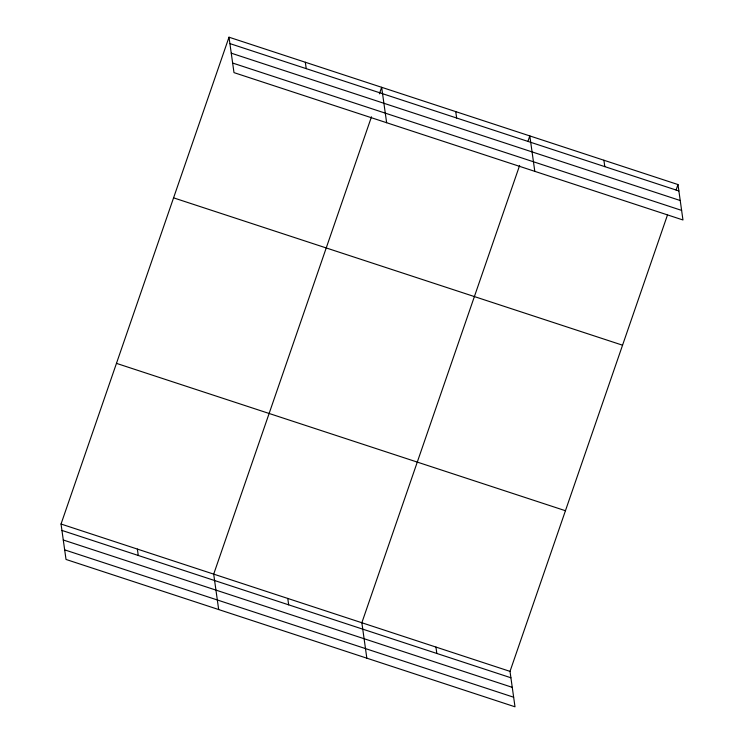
<?xml version="1.0" encoding="UTF-8"?>
<svg xmlns="http://www.w3.org/2000/svg" width="744" height="744" viewBox="0 0 744 744"><rect width="100%" height="100%" fill="white"/><g stroke="black" fill="none" stroke-linecap="round" stroke-linejoin="round"><path stroke-width="1.12" d="M667.424 215.146L510.012 671.376L514.997 706.8L66.021 559.451L61.036 524.027L229.003 37.2L677.979 184.549L682.964 219.973L233.988 72.624L229.003 37.2M371.479 116.808L213.695 574.126L218.671 609.55M379.394 93.856L381.653 87.299L386.638 122.723M519.638 165.428L361.854 622.747L366.829 658.17M527.933 141.388L529.821 135.919L534.797 171.353M676.101 190.018L677.979 184.549M229.905 43.598L678.881 190.948M231.254 53.177L680.23 200.527M232.64 63.045L681.616 210.394M173.575 197.848L622.551 345.197M116.473 363.37L565.44 510.719M61.036 524.027L510.012 671.376M61.938 530.426L510.914 677.775M63.287 540.005L512.263 687.354M64.672 549.872L513.648 697.221M603.905 160.239L604.798 166.637M455.737 111.609L456.639 118.008M435.938 647.066L436.83 653.455M305.328 62.245L306.23 68.643M287.77 598.436L288.672 604.835M137.361 549.072L138.263 555.47"/></g></svg>
